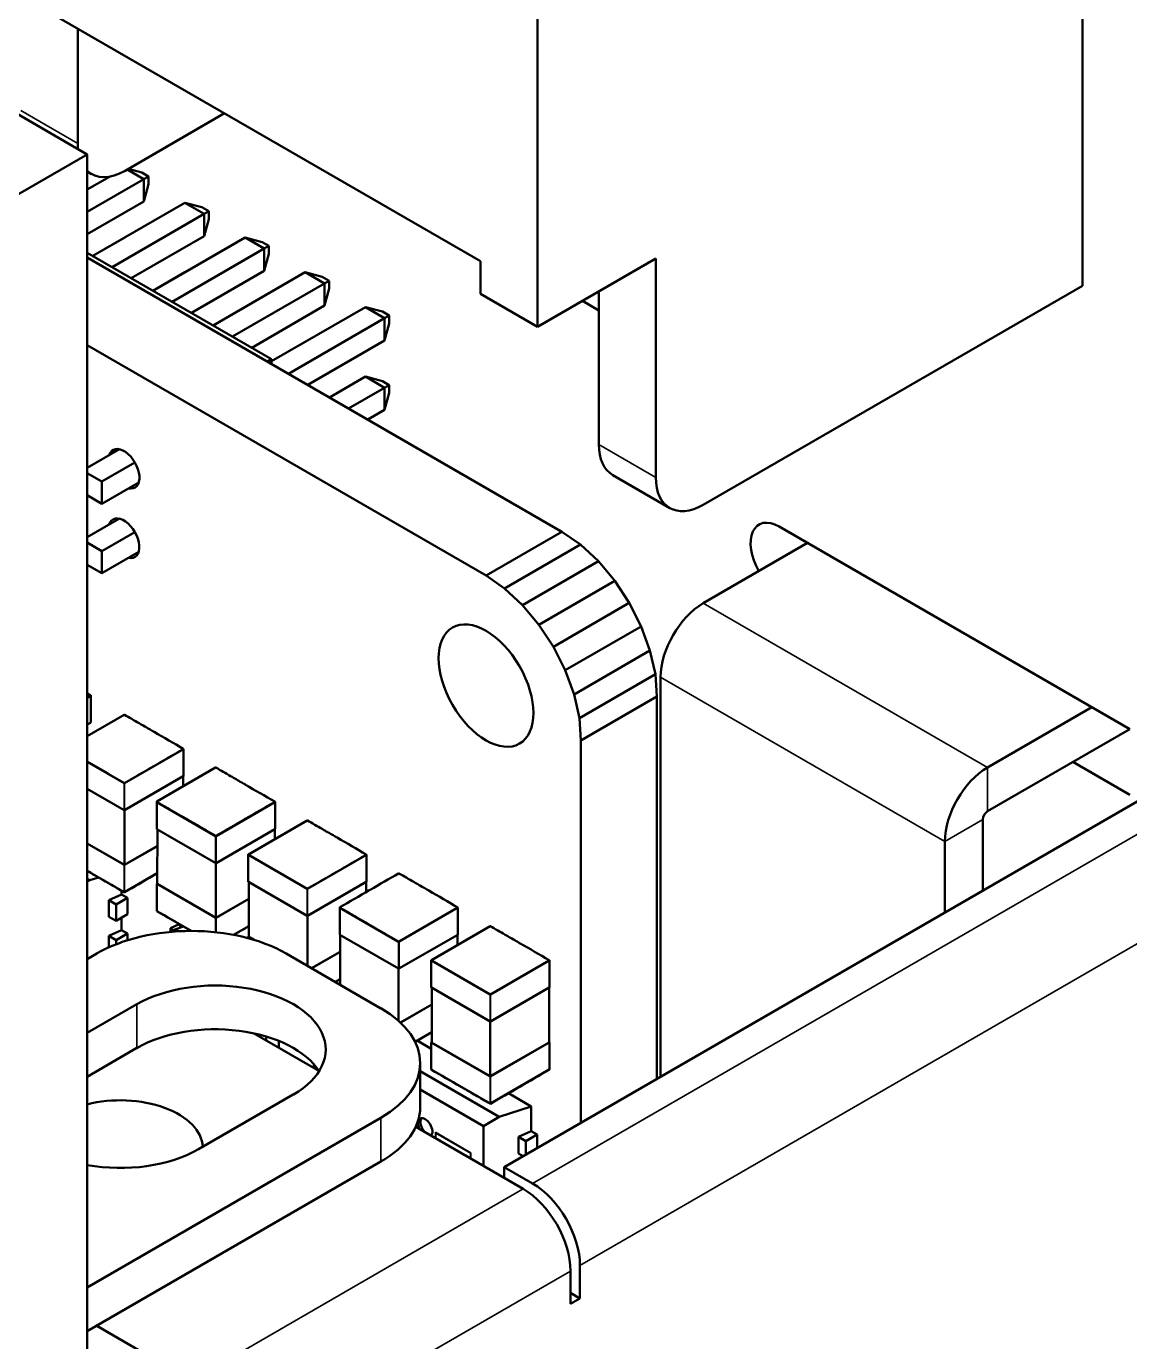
# Model space of a CAD drawing. Header units: millimetres. Extents: x 3100 to 5091, y 868 to 1900.
# Drawn here: x 4129.36 to 4145.82, y 1682.75 to 1702.37 of the extents above; entities that cross this region are included whole.
import ezdxf

# ---------------------------------------------------------------- set-up
doc = ezdxf.new("R2010")
doc.units = ezdxf.units.MM
doc.header["$LTSCALE"] = 1.8
doc.layers.add('외형선(ISO)', color=7, linetype='Continuous', lineweight=50)
doc.layers.add('좁은 외형선(ISO)', color=7, linetype='Continuous', lineweight=35)

msp = doc.modelspace()

# ---------------------------------------------------------------- linework, layer by layer
at = {"layer": '외형선(ISO)'}
for p, q in [((4145.114, 1709.929), (4145.114, 1698.498)), ((4136.982, 1697.886), (4136.982, 1705.234)), ((4136.133, 1698.866), (4128.355, 1703.356)), ((4130.123, 1700.621), (4130.123, 1702.336)), ((4127.646, 1701.969), (4130.264, 1700.458)), ((4132.315, 1701.07), (4130.83, 1700.213)), ((4130.264, 1700.458), (4129.133, 1699.805)), ((4130.264, 1700.458), (4130.264, 1681.76)), ((4130.878, 1700.24), (4131.079, 1700.187)), ((4130.33, 1700.163), (4130.264, 1700.201)), ((4130.264, 1699.932), (4130.597, 1700.124)), ((4131.111, 1700.089), (4130.264, 1699.6)), ((4130.863, 1700.232), (4131.111, 1700.089)), ((4131.079, 1700.187), (4131.18, 1700.128)), ((4131.18, 1700.128), (4131.111, 1700.089)), ((4131.111, 1700.089), (4131.111, 1699.757)), ((4131.18, 1700.012), (4131.18, 1700.128)), ((4131.111, 1699.757), (4131.18, 1700.012)), ((4130.264, 1699.268), (4131.111, 1699.757)), ((4130.348, 1698.943), (4131.722, 1699.736)), ((4131.722, 1699.736), (4132.009, 1699.57)), ((4131.722, 1699.736), (4131.977, 1699.668)), ((4131.977, 1699.668), (4132.078, 1699.61)), ((4132.009, 1699.57), (4130.635, 1698.777)), ((4132.078, 1699.61), (4132.009, 1699.57)), ((4132.009, 1699.57), (4132.009, 1699.238)), ((4132.009, 1699.238), (4132.078, 1699.493)), ((4132.078, 1699.493), (4132.078, 1699.61)), ((4130.348, 1698.943), (4130.824, 1699.218)), ((4130.824, 1699.218), (4130.824, 1699.218)), ((4130.824, 1699.218), (4130.824, 1699.218)), ((4130.923, 1698.611), (4132.009, 1699.238)), ((4131.246, 1698.424), (4132.62, 1699.218)), ((4132.62, 1699.218), (4132.907, 1699.052)), ((4132.62, 1699.218), (4132.875, 1699.149)), ((4132.875, 1699.149), (4132.976, 1699.091)), ((4132.976, 1699.091), (4132.907, 1699.052)), ((4132.976, 1698.975), (4132.976, 1699.091)), ((4130.264, 1698.991), (4133.015, 1697.402)), ((4137.349, 1694.829), (4130.264, 1698.919)), ((4132.907, 1699.052), (4131.533, 1698.258)), ((4132.907, 1699.052), (4132.907, 1698.72)), ((4132.907, 1698.72), (4132.976, 1698.975)), ((4136.133, 1698.376), (4136.133, 1698.866)), ((4138.75, 1698.906), (4136.982, 1697.886)), ((4138.75, 1695.64), (4138.75, 1698.906)), ((4131.246, 1698.424), (4131.722, 1698.699)), ((4131.722, 1698.699), (4131.722, 1698.699)), ((4131.722, 1698.699), (4131.722, 1698.699)), ((4131.821, 1698.092), (4132.907, 1698.72)), ((4132.144, 1697.906), (4133.518, 1698.699)), ((4133.518, 1698.699), (4133.805, 1698.533)), ((4133.518, 1698.699), (4133.773, 1698.631)), ((4133.805, 1698.533), (4132.431, 1697.74)), ((4133.773, 1698.631), (4133.874, 1698.572)), ((4133.874, 1698.572), (4133.805, 1698.533)), ((4133.805, 1698.533), (4133.805, 1698.201)), ((4133.874, 1698.456), (4133.874, 1698.572)), ((4145.114, 1698.498), (4139.457, 1695.232)), ((4133.805, 1698.201), (4133.874, 1698.456)), ((4136.982, 1697.886), (4136.133, 1698.376)), ((4137.901, 1696.13), (4137.901, 1698.417)), ((4132.144, 1697.906), (4132.62, 1698.181)), ((4132.62, 1698.181), (4132.62, 1698.18)), ((4132.62, 1698.181), (4132.62, 1698.181)), ((4132.719, 1697.574), (4133.805, 1698.201)), ((4133.015, 1697.371), (4134.416, 1698.18)), ((4134.416, 1698.18), (4134.671, 1698.112)), ((4134.416, 1698.18), (4134.703, 1698.014)), ((4134.671, 1698.112), (4134.772, 1698.054)), ((4137.654, 1698.274), (4137.901, 1698.131)), ((4134.703, 1698.014), (4133.268, 1697.185)), ((4134.772, 1698.054), (4134.703, 1698.014)), ((4134.703, 1698.014), (4134.703, 1697.682)), ((4134.703, 1697.682), (4134.772, 1697.937)), ((4134.772, 1698.054), (4134.772, 1697.937)), ((4136.216, 1694.175), (4130.264, 1697.61)), ((4133.015, 1697.372), (4133.518, 1697.662)), ((4133.518, 1697.662), (4133.518, 1697.662)), ((4133.518, 1697.662), (4133.518, 1697.662)), ((4133.555, 1697.019), (4134.703, 1697.682)), ((4133.015, 1697.402), (4132.953, 1697.366)), ((4133.015, 1697.402), (4133.015, 1697.331)), ((4133.878, 1696.833), (4134.416, 1697.143)), ((4134.416, 1697.143), (4134.671, 1697.075)), ((4134.416, 1697.143), (4134.703, 1696.977)), ((4134.703, 1696.977), (4134.165, 1696.667)), ((4134.671, 1697.075), (4134.772, 1697.017)), ((4134.772, 1697.017), (4134.703, 1696.977)), ((4134.703, 1696.977), (4134.703, 1696.646)), ((4134.772, 1697.017), (4134.772, 1696.901)), ((4134.703, 1696.646), (4134.772, 1696.901)), ((4134.453, 1696.501), (4134.703, 1696.646)), ((4130.264, 1695.783), (4130.746, 1696.061)), ((4130.976, 1695.862), (4130.483, 1695.577)), ((4130.264, 1695.703), (4130.483, 1695.577)), ((4130.483, 1695.577), (4130.483, 1695.246)), ((4130.483, 1695.246), (4131.033, 1695.563)), ((4138.957, 1695.183), (4138.108, 1695.673)), ((4130.264, 1695.372), (4130.483, 1695.246)), ((4130.264, 1694.746), (4130.745, 1695.024)), ((4130.976, 1694.825), (4130.483, 1694.541)), ((4137.349, 1694.829), (4136.216, 1694.175)), ((4137.627, 1694.637), (4137.349, 1694.829)), ((4140.588, 1694.906), (4145.821, 1691.885)), ((4130.264, 1694.667), (4130.483, 1694.541)), ((4137.627, 1694.637), (4136.493, 1693.983)), ((4137.893, 1694.39), (4137.627, 1694.637)), ((4139.457, 1693.763), (4141.012, 1694.661)), ((4130.483, 1694.541), (4130.483, 1694.209)), ((4130.483, 1694.209), (4131.033, 1694.527)), ((4137.893, 1694.39), (4136.76, 1693.736)), ((4138.139, 1694.096), (4137.893, 1694.39)), ((4130.264, 1694.335), (4130.483, 1694.209)), ((4136.493, 1693.983), (4136.216, 1694.175)), ((4136.76, 1693.736), (4136.493, 1693.983)), ((4138.139, 1694.096), (4137.006, 1693.442)), ((4138.354, 1693.768), (4138.139, 1694.096)), ((4138.354, 1693.768), (4137.221, 1693.114)), ((4138.531, 1693.417), (4138.354, 1693.768)), ((4137.006, 1693.442), (4136.76, 1693.736)), ((4137.221, 1693.114), (4137.006, 1693.442)), ((4138.531, 1693.417), (4137.398, 1692.763)), ((4138.662, 1693.058), (4138.531, 1693.417)), ((4137.398, 1692.763), (4137.221, 1693.114)), ((4138.662, 1693.058), (4137.529, 1692.403)), ((4138.743, 1692.703), (4138.662, 1693.058)), ((4137.529, 1692.403), (4137.398, 1692.763)), ((4138.743, 1692.703), (4137.61, 1692.049)), ((4138.763, 1692.371), (4138.743, 1692.703)), ((4138.82, 1686.7), (4138.82, 1692.66)), ((4137.61, 1692.049), (4137.529, 1692.403)), ((4130.264, 1692.353), (4130.317, 1692.384)), ((4130.319, 1691.986), (4130.319, 1692.386)), ((4138.763, 1692.371), (4137.63, 1691.717)), ((4138.763, 1686.667), (4138.763, 1692.371)), ((4143.699, 1691.313), (4145.255, 1692.211)), ((4130.816, 1692.1), (4130.264, 1691.781)), ((4137.63, 1691.717), (4137.61, 1692.049)), ((4130.316, 1691.981), (4130.264, 1691.952)), ((4147.942, 1691.966), (4136.487, 1685.353)), ((4143.699, 1690.66), (4145.821, 1691.885)), ((4137.63, 1686.013), (4137.63, 1691.717)), ((4130.823, 1691.079), (4131.7, 1691.585)), ((4131.702, 1691.187), (4131.702, 1691.587)), ((4130.264, 1691.398), (4130.816, 1691.079)), ((4132.181, 1691.311), (4131.305, 1690.805)), ((4145.821, 1690.905), (4144.972, 1691.395)), ((4131.699, 1691.183), (4130.822, 1690.676)), ((4131.697, 1691.031), (4131.697, 1691.181)), ((4130.817, 1690.676), (4130.264, 1690.996)), ((4130.82, 1690.676), (4130.82, 1689.86)), ((4131.303, 1690.399), (4131.303, 1690.802)), ((4131.305, 1690.797), (4132.181, 1690.29)), ((4132.188, 1690.29), (4133.065, 1690.797)), ((4133.067, 1690.399), (4133.067, 1690.799)), ((4133.546, 1690.523), (4132.67, 1690.017)), ((4143.629, 1689.476), (4143.629, 1690.537)), ((4132.182, 1689.888), (4131.306, 1690.395)), ((4131.312, 1690.391), (4131.311, 1689.576)), ((4133.064, 1690.394), (4132.187, 1689.888)), ((4133.062, 1690.243), (4133.062, 1690.393)), ((4130.82, 1689.86), (4130.264, 1690.181)), ((4131.312, 1690.144), (4130.82, 1689.86)), ((4143.063, 1689.149), (4143.063, 1690.211)), ((4132.185, 1689.887), (4132.185, 1689.072)), ((4132.668, 1689.61), (4132.668, 1690.013)), ((4132.67, 1690.008), (4133.546, 1689.502)), ((4133.553, 1689.502), (4134.43, 1690.008)), ((4134.432, 1689.61), (4134.432, 1690.01)), ((4130.816, 1689.454), (4130.264, 1689.773)), ((4130.264, 1689.653), (4130.302, 1689.632)), ((4130.302, 1689.632), (4130.432, 1689.674)), ((4131.311, 1689.736), (4130.823, 1689.454)), ((4130.302, 1689.632), (4130.264, 1689.61)), ((4130.778, 1689.474), (4130.778, 1689.418)), ((4131.303, 1689.574), (4131.303, 1689.171)), ((4131.305, 1689.579), (4131.311, 1689.582)), ((4131.308, 1689.578), (4131.311, 1689.58)), ((4132.185, 1689.072), (4131.308, 1689.578)), ((4133.547, 1689.1), (4132.671, 1689.606)), ((4132.677, 1689.603), (4132.676, 1688.788)), ((4134.429, 1689.606), (4133.552, 1689.1)), ((4134.427, 1689.453), (4134.427, 1689.604)), ((4134.427, 1689.451), (4134.427, 1689.451)), ((4130.778, 1689.418), (4130.587, 1689.332)), ((4130.587, 1689.332), (4130.587, 1689.087)), ((4130.696, 1689.27), (4130.587, 1689.332)), ((4130.696, 1689.27), (4130.866, 1689.368)), ((4130.696, 1689.27), (4130.696, 1689.025)), ((4130.866, 1689.368), (4130.778, 1689.419)), ((4130.866, 1689.368), (4130.866, 1689.123)), ((4132.677, 1689.356), (4132.185, 1689.072)), ((4130.696, 1689.025), (4130.587, 1689.087)), ((4130.696, 1689.025), (4130.866, 1689.123)), ((4130.778, 1689.072), (4130.778, 1688.888)), ((4131.818, 1688.875), (4131.304, 1689.172)), ((4133.55, 1689.099), (4133.55, 1688.355)), ((4134.033, 1688.822), (4134.033, 1689.222)), ((4134.034, 1689.22), (4134.911, 1688.714)), ((4135.795, 1689.224), (4134.918, 1688.718)), ((4135.797, 1688.822), (4135.797, 1689.225)), ((4130.587, 1688.802), (4130.778, 1688.888)), ((4130.778, 1688.888), (4130.866, 1688.837)), ((4131.506, 1688.917), (4131.626, 1688.969)), ((4131.506, 1688.917), (4131.506, 1688.861)), ((4131.555, 1688.88), (4131.506, 1688.917)), ((4131.537, 1688.864), (4131.574, 1688.897)), ((4131.704, 1688.939), (4131.574, 1688.897)), ((4131.574, 1688.897), (4131.622, 1688.869)), ((4131.677, 1688.93), (4131.626, 1688.969)), ((4131.706, 1688.94), (4131.706, 1688.94)), ((4132.676, 1688.948), (4132.449, 1688.817)), ((4136.276, 1688.946), (4135.4, 1688.44)), ((4130.587, 1688.802), (4130.587, 1688.63)), ((4130.587, 1688.802), (4130.696, 1688.739)), ((4130.696, 1688.739), (4130.866, 1688.837)), ((4130.696, 1688.739), (4130.696, 1688.675)), ((4130.866, 1688.837), (4130.866, 1688.735)), ((4132.462, 1688.814), (4132.455, 1688.818)), ((4132.668, 1688.786), (4132.668, 1688.766)), ((4132.67, 1688.79), (4132.676, 1688.794)), ((4132.673, 1688.79), (4132.676, 1688.792)), ((4132.76, 1688.74), (4132.673, 1688.79)), ((4134.035, 1688.818), (4134.912, 1688.312)), ((4134.038, 1688.073), (4134.038, 1688.816)), ((4134.917, 1688.312), (4135.794, 1688.818)), ((4135.788, 1688.814), (4135.788, 1688.664)), ((4130.264, 1688.455), (4130.406, 1688.537)), ((4134.648, 1687.72), (4133.234, 1688.537)), ((4134.038, 1688.565), (4133.611, 1688.319)), ((4134.911, 1687.533), (4134.911, 1688.312)), ((4135.398, 1688.034), (4135.398, 1688.437)), ((4135.4, 1688.432), (4136.276, 1687.925)), ((4136.283, 1687.925), (4137.16, 1688.432)), ((4137.162, 1688.033), (4137.162, 1688.434)), ((4134.038, 1688.157), (4133.965, 1688.115)), ((4136.277, 1687.523), (4135.401, 1688.029)), ((4135.407, 1688.026), (4135.406, 1687.211)), ((4137.159, 1688.029), (4136.282, 1687.523)), ((4137.157, 1687.213), (4137.157, 1688.028)), ((4130.264, 1687.353), (4131.007, 1687.782)), ((4135.407, 1687.779), (4134.938, 1687.509)), ((4136.28, 1687.522), (4136.28, 1686.707)), ((4132.748, 1687.348), (4133.72, 1686.787)), ((4135.406, 1687.367), (4135.157, 1687.223)), ((4131.007, 1687.129), (4130.264, 1686.7)), ((4133.122, 1687.234), (4133.122, 1687.132)), ((4135.398, 1687.118), (4135.187, 1687.24)), ((4135.398, 1687.209), (4135.398, 1686.806)), ((4135.4, 1687.213), (4135.406, 1687.217)), ((4135.403, 1687.213), (4135.406, 1687.215)), ((4136.28, 1686.707), (4135.403, 1687.213)), ((4137.157, 1687.213), (4136.28, 1686.707)), ((4137.157, 1687.215), (4137.159, 1687.213)), ((4137.162, 1687.209), (4137.161, 1686.809)), ((4135.234, 1686.904), (4135.234, 1686.251)), ((4133.646, 1686.885), (4133.646, 1686.829)), ((4135.234, 1686.783), (4136.414, 1686.102)), ((4136.276, 1686.301), (4135.399, 1686.807)), ((4137.16, 1686.807), (4136.283, 1686.301)), ((4136.176, 1685.964), (4135.234, 1686.508)), ((4133.34, 1686.434), (4131.926, 1685.618)), ((4136.89, 1686.256), (4136.55, 1686.453)), ((4136.414, 1686.102), (4136.89, 1686.256)), ((4136.89, 1686.256), (4136.89, 1685.888)), ((4130.264, 1683.556), (4134.648, 1686.087)), ((4135.166, 1685.952), (4136.77, 1685.026)), ((4136.414, 1686.102), (4136.176, 1685.964)), ((4136.176, 1685.964), (4136.176, 1685.369)), ((4136.89, 1685.888), (4136.7, 1685.802)), ((4136.7, 1685.802), (4136.7, 1685.557)), ((4136.808, 1685.739), (4136.7, 1685.802)), ((4136.808, 1685.739), (4136.978, 1685.838)), ((4136.808, 1685.739), (4136.808, 1685.538)), ((4136.978, 1685.838), (4136.89, 1685.889)), ((4136.978, 1685.838), (4136.978, 1685.636)), ((4136.77, 1685.516), (4136.7, 1685.557)), ((4130.264, 1682.903), (4134.648, 1685.434)), ((4136.487, 1685.189), (4136.487, 1685.353)), ((4136.487, 1685.353), (4136.911, 1685.108)), ((4137.477, 1683.311), (4137.477, 1683.801)), ((4137.618, 1683.883), (4137.618, 1683.393)), ((4137.618, 1683.393), (4137.477, 1683.475)), ((4137.618, 1683.393), (4137.477, 1683.311)), ((4130.406, 1682.985), (4131.82, 1682.168))]:
    msp.add_line(p, q, dxfattribs=at)
for centre, start, end in [((4130.314, 1692.386), 359.9906, 59.9722), ((4130.314, 1691.986), 300, 359.9906), ((4131.697, 1691.587), 359.9906, 59.9722), ((4131.697, 1691.187), 300, 359.9906), ((4130.82, 1690.681), 239.9906, 300), ((4133.062, 1690.799), 359.9906, 59.9722), ((4131.308, 1690.399), 179.9906, 239.9906), ((4133.062, 1690.399), 300, 359.9906), ((4132.185, 1689.892), 239.9906, 300), ((4134.427, 1690.01), 359.9906, 59.9722), ((4134.915, 1689.729), 60.0533, 119.9816), ((4130.82, 1689.456), 240.0185, 299.9373), ((4131.308, 1689.574), 120, 179.9906), ((4132.673, 1689.61), 179.9906, 239.9906), ((4134.427, 1689.61), 300, 359.9906), ((4133.55, 1689.104), 239.9906, 300), ((4134.038, 1689.222), 120.0626, 179.9906), ((4132.673, 1688.786), 120, 179.9906), ((4134.038, 1688.822), 179.9906, 239.9906), ((4135.792, 1688.822), 300, 359.9906), ((4134.915, 1688.316), 239.9906, 300), ((4137.157, 1688.434), 359.9906, 59.9722), ((4135.403, 1688.034), 179.9906, 239.9906), ((4137.157, 1688.033), 300, 359.9906), ((4136.28, 1687.527), 239.9906, 300), ((4135.403, 1687.209), 120, 179.9906), ((4137.157, 1687.209), 359.9906, 59.9906), ((4137.156, 1686.809), 300.0184, 359.9906), ((4136.28, 1686.303), 240.0185, 299.9373)]:
    msp.add_arc(centre, 0.005, start, end, dxfattribs=at)
for centre, major_axis, start_param, end_param in [((4130.83, 1701.029), (0.5, 0.866), 2.356194, 2.461982), ((4130.83, 1701.029), (-0.5, -0.866), 6.141288, 7.068583), ((4138.608, 1696.539), (-0.5, -0.866), 5.497787, 6.283185), ((4130.814, 1695.768), (0.163, -0.281), 5.796125, 9.909717), ((4139.457, 1696.049), (-0.5, -0.866), 5.497787, 7.068583), ((4130.813, 1694.731), (0.163, -0.281), 5.796125, 9.909717), ((4140.588, 1694.416), (-0.3, 0.52), 5.497787, 7.853982), ((4139.457, 1693.028), (0.45, 0.779), 0.785398, 2.356194), ((4143.699, 1690.578), (0.45, 0.779), 0.785398, 2.356194), ((4143.699, 1690.578), (0.05, 0.0866), 0.785398, 2.356194), ((4131.82, 1687.72), (2, 0), 0.785398, 2.356194), ((4132.174, 1687.108), (1.65, 0), 5.497787, 8.63938), ((4133.234, 1686.904), (2, 0), 5.497787, 7.068583), ((4132.174, 1686.455), (1.65, 0), 0.349938, 2.356194), ((4130.759, 1685.638), (1.23, 0), 0.022059, 1.985132), ((4133.234, 1686.251), (2, 0), 5.497787, 6.283185), ((4135.309, 1685.944), (0.075, -0.13), 0.133335, 4.579054), ((4135.344, 1685.964), (-0.075, 0.13), 0.237941, 2.008501), ((4135.344, 1685.964), (0.075, -0.13), 5.845481, 6.045244), ((4130.759, 1686.292), (-1.65, 0), 1.26612, 2.356194), ((4136.77, 1684.21), (-0.5, 0.866), 3.926991, 5.497787), ((4136.911, 1684.291), (0.5, -0.866), 0.785398, 2.356194)]:
    msp.add_ellipse(centre, major_axis=major_axis, ratio=0.57735, start_param=start_param, end_param=end_param, dxfattribs=at)
msp.add_ellipse((4136.216, 1692.534), major_axis=(0.5, -0.866), ratio=0.57735, dxfattribs=at)
for points in [[(4130.264, 1692.42), (4130.282, 1692.41), (4130.299, 1692.4), (4130.316, 1692.39)], [(4130.82, 1692.099), (4130.819, 1692.1), (4130.817, 1692.1), (4130.816, 1692.1)], [(4132.185, 1691.311), (4132.184, 1691.312), (4132.182, 1691.312), (4132.181, 1691.311)], [(4133.55, 1690.523), (4133.549, 1690.523), (4133.547, 1690.523), (4133.546, 1690.523)], [(4135.795, 1689.224), (4135.796, 1689.225), (4135.797, 1689.225), (4135.797, 1689.225)], [(4136.28, 1688.946), (4136.279, 1688.946), (4136.277, 1688.947), (4136.276, 1688.946)]]:
    msp.add_open_spline(points, degree=3, dxfattribs=at)
for points, knots in [([(4130.82, 1692.099), (4130.893, 1692.057), (4130.966, 1692.015), (4131.095, 1691.941), (4131.15, 1691.909), (4131.215, 1691.871), (4131.225, 1691.865), (4131.24, 1691.857), (4131.245, 1691.854), (4131.255, 1691.848), (4131.259, 1691.846), (4131.409, 1691.759), (4131.554, 1691.675), (4131.699, 1691.591)], [0, 0, 0, 0, 0.0310884, 0.0310884, 0.0544048, 0.0544048, 0.0587766, 0.0587766, 0.0608259, 0.0608259, 0.0628111, 0.0628111, 0.1243539, 0.1243539, 0.1243539, 0.1243539]), ([(4132.185, 1691.311), (4132.258, 1691.269), (4132.331, 1691.226), (4132.46, 1691.152), (4132.515, 1691.121), (4132.58, 1691.083), (4132.59, 1691.077), (4132.605, 1691.068), (4132.61, 1691.066), (4132.62, 1691.06), (4132.624, 1691.057), (4132.774, 1690.971), (4132.919, 1690.887), (4133.064, 1690.803)], [0, 0, 0, 0, 0.0310884, 0.0310884, 0.0544048, 0.0544048, 0.0587766, 0.0587766, 0.0608259, 0.0608259, 0.0628111, 0.0628111, 0.1243539, 0.1243539, 0.1243539, 0.1243539]), ([(4131.305, 1690.805), (4131.303, 1690.804), (4131.303, 1690.803), (4131.303, 1690.801), (4131.303, 1690.801), (4131.303, 1690.8), (4131.304, 1690.799), (4131.304, 1690.799), (4131.304, 1690.798), (4131.304, 1690.798), (4131.304, 1690.798), (4131.304, 1690.798), (4131.304, 1690.797), (4131.304, 1690.797), (4131.304, 1690.797), (4131.304, 1690.797), (4131.304, 1690.797), (4131.304, 1690.797), (4131.304, 1690.797), (4131.304, 1690.797), (4131.304, 1690.797), (4131.305, 1690.797)], [0.0000000028, 0.0000000028, 0.0000000028, 0.0000000028, 0.0004738719, 0.0004738719, 0.0004738719, 0.0007108064, 0.0007108064, 0.0007108064, 0.0008292737, 0.0008292737, 0.0008292737, 0.0008885073, 0.0008885073, 0.0008885073, 0.0009181242, 0.0009181242, 0.0009181242, 0.0009329326, 0.0009329326, 0.0009329326, 0.000947741, 0.000947741, 0.000947741, 0.000947741]), ([(4133.55, 1690.523), (4133.623, 1690.48), (4133.696, 1690.438), (4133.825, 1690.364), (4133.88, 1690.332), (4133.945, 1690.295), (4133.955, 1690.289), (4133.97, 1690.28), (4133.975, 1690.277), (4133.985, 1690.272), (4133.989, 1690.269), (4134.139, 1690.183), (4134.284, 1690.099), (4134.429, 1690.015)], [0, 0, 0, 0, 0.0310884, 0.0310884, 0.0544048, 0.0544048, 0.0587766, 0.0587766, 0.0608259, 0.0608259, 0.0628111, 0.0628111, 0.1243539, 0.1243539, 0.1243539, 0.1243539]), ([(4132.67, 1690.017), (4132.668, 1690.016), (4132.668, 1690.014), (4132.668, 1690.013), (4132.668, 1690.012), (4132.668, 1690.011), (4132.669, 1690.011), (4132.669, 1690.01), (4132.669, 1690.01), (4132.669, 1690.01), (4132.669, 1690.009), (4132.669, 1690.009), (4132.669, 1690.009), (4132.669, 1690.009), (4132.669, 1690.009), (4132.669, 1690.009), (4132.669, 1690.009), (4132.669, 1690.009), (4132.669, 1690.009), (4132.669, 1690.009), (4132.669, 1690.009), (4132.67, 1690.008)], [0.0000000028, 0.0000000028, 0.0000000028, 0.0000000028, 0.0004738719, 0.0004738719, 0.0004738719, 0.0007108064, 0.0007108064, 0.0007108064, 0.0008292737, 0.0008292737, 0.0008292737, 0.0008885073, 0.0008885073, 0.0008885073, 0.0009181242, 0.0009181242, 0.0009181242, 0.0009329326, 0.0009329326, 0.0009329326, 0.000947741, 0.000947741, 0.000947741, 0.000947741]), ([(4130.817, 1689.452), (4130.744, 1689.494), (4130.671, 1689.536), (4130.542, 1689.61), (4130.487, 1689.642), (4130.422, 1689.68), (4130.412, 1689.686), (4130.397, 1689.694), (4130.392, 1689.697), (4130.382, 1689.703), (4130.378, 1689.705), (4130.337, 1689.729), (4130.301, 1689.75), (4130.264, 1689.771)], [0, 0, 0, 0, 0.03108835, 0.03108835, 0.05440463, 0.05440463, 0.05877643, 0.05877643, 0.06082571, 0.06082571, 0.06281096, 0.06281096, 0.0781672, 0.0781672, 0.0781672, 0.0781672]), ([(4131.311, 1689.734), (4131.294, 1689.724), (4131.278, 1689.714), (4131.256, 1689.702), (4131.251, 1689.699), (4131.105, 1689.615), (4130.964, 1689.533), (4130.822, 1689.452)], [0.05479997, 0.05479997, 0.05479997, 0.05479997, 0.06200025, 0.06200025, 0.06393776, 0.06393776, 0.1240006, 0.1240006, 0.1240006, 0.1240006]), ([(4134.035, 1689.227), (4134.182, 1689.311), (4134.328, 1689.396), (4134.478, 1689.483), (4134.483, 1689.485), (4134.629, 1689.57), (4134.771, 1689.651), (4134.912, 1689.733)], [0, 0, 0, 0, 0.0620003, 0.0620003, 0.0639378, 0.0639378, 0.1240006, 0.1240006, 0.1240006, 0.1240006]), ([(4134.917, 1689.733), (4134.991, 1689.691), (4135.064, 1689.648), (4135.192, 1689.574), (4135.247, 1689.543), (4135.312, 1689.505), (4135.323, 1689.499), (4135.338, 1689.49), (4135.343, 1689.488), (4135.352, 1689.482), (4135.357, 1689.479), (4135.506, 1689.393), (4135.652, 1689.309), (4135.797, 1689.225)], [0, 0, 0, 0, 0.0310884, 0.0310884, 0.0544047, 0.0544047, 0.0587765, 0.0587765, 0.0608258, 0.0608258, 0.0628111, 0.0628111, 0.1243538, 0.1243538, 0.1243538, 0.1243538]), ([(4131.304, 1689.172), (4131.304, 1689.172), (4131.304, 1689.172), (4131.304, 1689.172), (4131.303, 1689.172), (4131.303, 1689.171), (4131.303, 1689.171)], [-0.0000046349, -0.0000046349, -0.0000046349, -0.0000046349, 0.0000103556, 0.0000103556, 0.0000103556, 0.000523646, 0.000523646, 0.000523646, 0.000523646]), ([(4131.815, 1688.875), (4131.809, 1688.879), (4131.803, 1688.882), (4131.787, 1688.891), (4131.777, 1688.897), (4131.762, 1688.906), (4131.757, 1688.909), (4131.747, 1688.914), (4131.743, 1688.917), (4131.593, 1689.003), (4131.448, 1689.087), (4131.303, 1689.171)], [0.05191787, 0.05191787, 0.05191787, 0.05191787, 0.05440463, 0.05440463, 0.05877643, 0.05877643, 0.06082571, 0.06082571, 0.06281096, 0.06281096, 0.12435351, 0.12435351, 0.12435351, 0.12435351]), ([(4132.676, 1688.946), (4132.659, 1688.936), (4132.643, 1688.926), (4132.621, 1688.914), (4132.616, 1688.911), (4132.559, 1688.878), (4132.505, 1688.847), (4132.452, 1688.816)], [0.05480035, 0.05480035, 0.05480035, 0.05480035, 0.06200025, 0.06200025, 0.06393776, 0.06393776, 0.08655749, 0.08655749, 0.08655749, 0.08655749]), ([(4136.28, 1688.946), (4136.353, 1688.904), (4136.426, 1688.861), (4136.555, 1688.787), (4136.61, 1688.756), (4136.675, 1688.718), (4136.685, 1688.712), (4136.7, 1688.703), (4136.705, 1688.7), (4136.715, 1688.695), (4136.719, 1688.692), (4136.869, 1688.606), (4137.014, 1688.522), (4137.159, 1688.438)], [0, 0, 0, 0, 0.0310884, 0.0310884, 0.0544048, 0.0544048, 0.0587766, 0.0587766, 0.0608259, 0.0608259, 0.0628111, 0.0628111, 0.1243539, 0.1243539, 0.1243539, 0.1243539]), ([(4134.911, 1688.714), (4134.911, 1688.714), (4134.911, 1688.714), (4134.911, 1688.714), (4134.913, 1688.715), (4134.916, 1688.717), (4134.918, 1688.718)], [-0.0000046349, -0.0000046349, -0.0000046349, -0.0000046349, 0.0000103556, 0.0000103556, 0.0000103556, 0.0009547571, 0.0009547571, 0.0009547571, 0.0009547571]), ([(4135.4, 1688.44), (4135.398, 1688.439), (4135.398, 1688.438), (4135.398, 1688.436), (4135.398, 1688.435), (4135.398, 1688.435), (4135.399, 1688.434), (4135.399, 1688.434), (4135.399, 1688.433), (4135.399, 1688.433), (4135.399, 1688.433), (4135.399, 1688.432), (4135.399, 1688.432), (4135.399, 1688.432), (4135.399, 1688.432), (4135.399, 1688.432), (4135.399, 1688.432), (4135.399, 1688.432), (4135.399, 1688.432), (4135.399, 1688.432), (4135.399, 1688.432), (4135.4, 1688.432)], [0.0000000028, 0.0000000028, 0.0000000028, 0.0000000028, 0.0004738719, 0.0004738719, 0.0004738719, 0.0007108064, 0.0007108064, 0.0007108064, 0.0008292737, 0.0008292737, 0.0008292737, 0.0008885073, 0.0008885073, 0.0008885073, 0.0009181242, 0.0009181242, 0.0009181242, 0.0009329326, 0.0009329326, 0.0009329326, 0.000947741, 0.000947741, 0.000947741, 0.000947741]), ([(4134.038, 1688.155), (4134.022, 1688.146), (4134.006, 1688.137), (4133.986, 1688.125), (4133.981, 1688.123), (4133.973, 1688.118), (4133.97, 1688.116), (4133.967, 1688.114)], [0.05531646, 0.05531646, 0.05531646, 0.05531646, 0.06200025, 0.06200025, 0.06393776, 0.06393776, 0.06537123, 0.06537123, 0.06537123, 0.06537123]), ([(4135.399, 1686.807), (4135.399, 1686.807), (4135.399, 1686.807), (4135.399, 1686.807), (4135.398, 1686.807), (4135.398, 1686.806), (4135.398, 1686.806)], [-0.0000046349, -0.0000046349, -0.0000046349, -0.0000046349, 0.0000103556, 0.0000103556, 0.0000103556, 0.000523646, 0.000523646, 0.000523646, 0.000523646]), ([(4136.277, 1686.298), (4136.204, 1686.341), (4136.131, 1686.383), (4136.002, 1686.457), (4135.947, 1686.488), (4135.882, 1686.526), (4135.872, 1686.532), (4135.857, 1686.541), (4135.852, 1686.544), (4135.842, 1686.549), (4135.838, 1686.552), (4135.688, 1686.638), (4135.543, 1686.722), (4135.398, 1686.806)], [0, 0, 0, 0, 0.0310883, 0.0310883, 0.0544046, 0.0544046, 0.0587764, 0.0587764, 0.0608257, 0.0608257, 0.062811, 0.062811, 0.1243535, 0.1243535, 0.1243535, 0.1243535]), ([(4137.159, 1686.805), (4137.013, 1686.72), (4136.867, 1686.635), (4136.716, 1686.548), (4136.711, 1686.546), (4136.565, 1686.461), (4136.424, 1686.38), (4136.282, 1686.298)], [0, 0, 0, 0, 0.0620003, 0.0620003, 0.0639378, 0.0639378, 0.1240006, 0.1240006, 0.1240006, 0.1240006])]:
    msp.add_open_spline(points, degree=3, knots=knots, dxfattribs=at)
at = {"layer": '좁은 외형선(ISO)'}
for p, q in [((4130.123, 1700.621), (4129.274, 1701.111)), ((4138.75, 1695.64), (4137.901, 1696.13)), ((4139.457, 1693.763), (4143.699, 1691.313)), ((4138.82, 1692.66), (4143.063, 1690.211)), ((4130.317, 1692.384), (4130.317, 1691.984)), ((4130.317, 1691.984), (4130.264, 1691.953)), ((4148.366, 1691.721), (4136.911, 1685.108)), ((4131.7, 1691.585), (4131.7, 1691.185)), ((4143.699, 1691.313), (4143.699, 1690.66)), ((4130.816, 1691.079), (4130.816, 1690.679)), ((4131.7, 1691.185), (4130.823, 1690.679)), ((4130.823, 1690.679), (4130.823, 1691.079)), ((4130.816, 1690.679), (4130.264, 1690.998)), ((4131.304, 1690.397), (4131.305, 1690.797)), ((4133.065, 1690.797), (4133.065, 1690.397)), ((4137.618, 1683.883), (4149.073, 1690.497)), ((4143.063, 1690.211), (4143.629, 1690.537)), ((4132.181, 1689.89), (4131.304, 1690.397)), ((4132.181, 1690.29), (4132.181, 1689.89)), ((4133.065, 1690.397), (4132.188, 1689.89)), ((4132.188, 1689.89), (4132.188, 1690.29)), ((4130.264, 1690.173), (4130.816, 1689.854)), ((4130.823, 1689.854), (4131.312, 1690.136)), ((4130.816, 1689.854), (4130.816, 1689.454)), ((4130.823, 1689.454), (4130.823, 1689.854)), ((4132.669, 1689.608), (4132.67, 1690.008)), ((4134.43, 1690.008), (4134.43, 1689.608)), ((4131.304, 1689.172), (4131.304, 1689.572)), ((4131.304, 1689.572), (4132.181, 1689.066)), ((4133.546, 1689.102), (4132.669, 1689.608)), ((4133.546, 1689.502), (4133.546, 1689.102)), ((4134.43, 1689.608), (4133.553, 1689.102)), ((4133.553, 1689.102), (4133.553, 1689.502)), ((4132.188, 1689.066), (4132.677, 1689.348)), ((4132.181, 1689.066), (4132.181, 1688.856)), ((4132.188, 1688.855), (4132.188, 1689.066)), ((4134.034, 1688.82), (4134.034, 1689.22)), ((4135.795, 1689.224), (4135.795, 1688.82)), ((4132.669, 1688.766), (4132.669, 1688.784)), ((4132.669, 1688.784), (4132.73, 1688.749)), ((4134.911, 1688.314), (4134.034, 1688.82)), ((4134.911, 1688.714), (4134.911, 1688.314)), ((4135.795, 1688.82), (4134.918, 1688.314)), ((4134.918, 1688.314), (4134.918, 1688.718)), ((4133.619, 1688.315), (4134.038, 1688.557)), ((4135.399, 1688.032), (4135.4, 1688.432)), ((4137.16, 1688.432), (4137.16, 1688.031)), ((4136.276, 1687.525), (4135.399, 1688.032)), ((4136.276, 1687.925), (4136.276, 1687.525)), ((4137.16, 1688.031), (4136.283, 1687.525)), ((4136.283, 1687.525), (4136.283, 1687.925)), ((4131.007, 1687.782), (4131.007, 1687.129)), ((4134.943, 1687.504), (4135.407, 1687.771)), ((4132.931, 1687.301), (4132.931, 1687.242)), ((4132.938, 1687.299), (4132.938, 1687.238)), ((4135.399, 1686.807), (4135.399, 1687.207)), ((4135.399, 1687.207), (4136.276, 1686.701)), ((4136.283, 1686.701), (4137.16, 1687.207)), ((4137.16, 1687.207), (4137.16, 1686.807)), ((4136.276, 1686.701), (4136.276, 1686.301)), ((4136.283, 1686.301), (4136.283, 1686.701)), ((4134.648, 1686.087), (4134.648, 1685.434)), ((4135.461, 1685.782), (4135.461, 1685.872)), ((4135.461, 1685.872), (4135.991, 1685.565)), ((4135.468, 1685.778), (4135.468, 1685.859)), ((4135.468, 1685.859), (4135.984, 1685.561)), ((4135.984, 1685.561), (4135.984, 1685.48)), ((4135.991, 1685.565), (4135.991, 1685.476)), ((4136.77, 1685.026), (4131.82, 1682.168)), ((4132.527, 1680.944), (4137.477, 1683.801))]:
    msp.add_line(p, q, dxfattribs=at)
for centre, major_axis, ratio, start_param, end_param in [((3955.781, 1387.158), (170.559, 307.488), 0.816532, 6.26727, 6.267468), ((3956.244, 1589.442), (301.967, 175.754), 0.004955, 0.953533, 0.953733), ((4130.314, 1692.386), (0.005, 0), 0.57746, 5.497882, 6.283185), ((3957.164, 1386.359), (170.559, 307.488), 0.816532, 6.26727, 6.27081), ((4130.314, 1691.986), (0.0025, -0.00433), 0.57735, 0, 0.785208), ((4130.314, 1691.986), (0.005, 0), 0.57746, 5.497882, 6.283185), ((3957.626, 1588.643), (301.967, 175.754), 0.004955, 0.953533, 0.957082), ((4131.697, 1691.587), (0.005, 0), 0.57746, 5.497882, 6.283185), ((4304.592, 1589.826), (302.247, -175.084), 0.001809, 2.184368, 2.186616), ((3958.529, 1385.571), (170.559, 307.488), 0.816532, 6.26727, 6.27081), ((4130.82, 1691.081), (0.005, 0), 0.57746, 3.927086, 5.498229), ((4131.697, 1691.187), (0.0025, -0.00433), 0.57735, 0, 0.785208), ((4131.697, 1691.187), (0.005, 0), 0.57746, 5.497882, 6.283185), ((4130.82, 1690.681), (0.005, 0), 0.57746, 3.927086, 5.497882), ((4130.82, 1690.681), (-0.0025, -0.00433), 0.577241, 5.497882, 6.283185), ((4130.82, 1690.681), (0.0025, -0.00433), 0.57735, 0, 0.785208), ((4305.957, 1589.037), (302.247, -175.084), 0.001809, 2.184368, 2.187932), ((3958.991, 1587.855), (301.967, 175.754), 0.004955, 0.953533, 0.957082), ((4133.062, 1690.799), (0.005, 0), 0.57746, 5.497882, 6.283185), ((3959.894, 1384.782), (170.559, 307.488), 0.816532, 6.26727, 6.27081), ((4131.308, 1690.399), (-0.005, 0), 0.57746, 0, 0.785493), ((4131.308, 1690.399), (-0.0025, -0.00433), 0.577241, 5.497882, 6.283185), ((4132.185, 1690.292), (0.005, 0), 0.57746, 3.927086, 5.498229), ((4133.062, 1690.399), (0.0025, -0.00433), 0.57735, 0, 0.785208), ((4133.062, 1690.399), (0.005, 0), 0.57746, 5.497882, 6.283185), ((4130.82, 1689.856), (0.0025, 0.00433), 0.577241, 0.785493, 2.356289), ((4130.82, 1689.856), (-0.005, 0), 0.57746, 0.785493, 2.356289), ((4130.82, 1689.856), (0.0025, -0.00433), 0.57735, 0.785208, 2.356005), ((4132.185, 1689.892), (0.005, 0), 0.57746, 3.927086, 5.497882), ((4132.185, 1689.892), (-0.0025, -0.00433), 0.577241, 5.497882, 6.283185), ((4132.185, 1689.892), (0.0025, -0.00433), 0.57735, 0, 0.785208), ((4307.322, 1588.249), (302.247, -175.084), 0.001809, 2.184368, 2.187932), ((3960.356, 1587.067), (301.967, 175.754), 0.004955, 0.953533, 0.957082), ((4134.427, 1690.01), (0.005, 0), 0.57746, 5.497882, 6.283185), ((4308.205, 1389.282), (-174.344, 299.843), 0.816496, 6.278891, 6.282466), ((3947.588, 1378.241), (199.56, 303.969), 0.816131, 0.044965, 0.048389), ((4130.82, 1689.456), (-0.005, 0), 0.57746, 0.785245, 2.356289), ((4131.308, 1689.574), (-0.005, 0), 0.57746, 0, 0.785493), ((4131.308, 1689.574), (0.0025, 0.00433), 0.577241, 0.785493, 2.356289), ((4131.308, 1689.574), (-0.0025, 0.00433), 0.57735, 5.497597, 6.283185), ((4132.673, 1689.61), (-0.005, 0), 0.57746, 0, 0.785493), ((4132.673, 1689.61), (-0.0025, -0.00433), 0.577241, 5.497882, 6.283185), ((4133.55, 1689.504), (0.005, 0), 0.57746, 3.927086, 5.498229), ((4134.427, 1689.61), (0.0025, -0.00433), 0.57735, 0, 0.785208), ((4134.427, 1689.61), (0.005, 0), 0.57746, 5.497882, 6.283185), ((4132.185, 1689.068), (0.0025, 0.00433), 0.577241, 0.785493, 2.356289), ((4132.185, 1689.068), (-0.005, 0), 0.57746, 0.785493, 2.356289), ((4132.185, 1689.068), (0.0025, -0.00433), 0.57735, 0.785208, 2.356005), ((4133.55, 1689.104), (0.005, 0), 0.57746, 3.927086, 5.497882), ((4133.55, 1689.104), (-0.0025, -0.00433), 0.577241, 5.497882, 6.283185), ((4133.55, 1689.104), (0.0025, -0.00433), 0.57735, 0, 0.785208), ((4134.038, 1689.222), (-0.005, 0), 0.57746, 0, 0.785741), ((4308.695, 1588.142), (-301.917, 174.498), 0.000419, 5.325944, 5.329515), ((3962.624, 1383.205), (170.559, 307.488), 0.816532, 6.26727, 6.27081), ((4132.673, 1688.786), (-0.005, 0), 0.57746, 0, 0.785493), ((4132.673, 1688.786), (0.0025, 0.00433), 0.577241, 0.785493, 2.356289), ((4132.673, 1688.786), (-0.0025, 0.00433), 0.57735, 5.497597, 6.283185), ((4134.038, 1688.822), (-0.005, 0), 0.57746, 0, 0.785493), ((4134.038, 1688.822), (-0.0025, -0.00433), 0.577241, 5.497882, 6.283185), ((4135.792, 1688.822), (0.0025, -0.00433), 0.57735, 0, 0.785209), ((4135.792, 1688.822), (0.005, 0), 0.57746, 5.497882, 6.283185), ((4134.915, 1688.316), (0.005, 0), 0.57746, 3.927086, 5.497882), ((4134.915, 1688.316), (-0.0025, -0.00433), 0.577241, 5.497882, 6.283185), ((4134.915, 1688.316), (0.0025, -0.00433), 0.57735, 0, 0.785209), ((4310.052, 1586.672), (302.247, -175.084), 0.001809, 2.184368, 2.187932), ((3963.086, 1585.49), (301.967, 175.754), 0.004955, 0.953533, 0.957082), ((4137.157, 1688.434), (0.005, 0), 0.57746, 5.497882, 6.283185), ((4135.403, 1688.034), (-0.005, 0), 0.57746, 0, 0.785493), ((4135.403, 1688.034), (-0.0025, -0.00433), 0.577241, 5.497882, 6.283185), ((4136.28, 1687.927), (0.005, 0), 0.57746, 3.927086, 5.498229), ((4137.157, 1688.033), (0.0025, -0.00433), 0.57735, 0, 0.785208), ((4137.157, 1688.033), (0.005, 0), 0.57746, 5.497882, 6.283185), ((4136.28, 1687.527), (0.005, 0), 0.57746, 3.927086, 5.497882), ((4136.28, 1687.527), (-0.0025, -0.00433), 0.577241, 5.497882, 6.283185), ((4136.28, 1687.527), (0.0025, -0.00433), 0.57735, 0, 0.785208), ((4135.403, 1687.209), (-0.005, 0), 0.57746, 0, 0.785493), ((4135.403, 1687.209), (0.0025, 0.00433), 0.577241, 0.785493, 2.356289), ((4135.403, 1687.209), (-0.0025, 0.00433), 0.57735, 5.497597, 6.283185), ((4137.157, 1687.209), (0.0025, 0.00433), 0.577241, 0, 0.785493), ((4137.157, 1687.209), (-0.0025, 0.00433), 0.57735, 3.926801, 5.497597), ((4137.157, 1687.209), (0.005, 0), 0.57746, 5.497882, 6.283185), ((4136.28, 1686.703), (0.0025, 0.00433), 0.577241, 0.785493, 2.356289), ((4136.28, 1686.703), (0.0025, -0.00433), 0.57735, 0.785208, 2.356005), ((4137.156, 1686.809), (0.005, 0), 0.57746, 5.497567, 6.283185), ((4136.28, 1686.703), (-0.005, 0), 0.57746, 0.785493, 2.356289), ((4136.28, 1686.303), (-0.005, 0), 0.57746, 0.785245, 2.356289)]:
    msp.add_ellipse(centre, major_axis=major_axis, ratio=ratio, start_param=start_param, end_param=end_param, dxfattribs=at)
for points in [[(4130.314, 1692.39), (4130.315, 1692.39), (4130.315, 1692.39), (4130.316, 1692.39)], [(4130.317, 1692.384), (4130.317, 1692.386), (4130.315, 1692.389), (4130.314, 1692.39)], [(4131.697, 1691.591), (4131.698, 1691.592), (4131.698, 1691.592), (4131.699, 1691.591)], [(4131.7, 1691.585), (4131.7, 1691.587), (4131.698, 1691.59), (4131.697, 1691.591)], [(4130.816, 1691.079), (4130.816, 1691.081), (4130.818, 1691.084), (4130.82, 1691.085)], [(4130.82, 1691.085), (4130.822, 1691.084), (4130.823, 1691.081), (4130.823, 1691.079)], [(4133.062, 1690.803), (4133.063, 1690.803), (4133.063, 1690.803), (4133.064, 1690.803)], [(4133.065, 1690.797), (4133.065, 1690.799), (4133.063, 1690.802), (4133.062, 1690.803)], [(4132.181, 1690.29), (4132.181, 1690.292), (4132.183, 1690.296), (4132.185, 1690.297)], [(4132.185, 1690.297), (4132.187, 1690.296), (4132.188, 1690.292), (4132.188, 1690.29)], [(4134.427, 1690.014), (4134.428, 1690.015), (4134.428, 1690.015), (4134.429, 1690.014)], [(4134.43, 1690.008), (4134.43, 1690.01), (4134.428, 1690.013), (4134.427, 1690.014)], [(4134.915, 1689.733), (4134.914, 1689.733), (4134.913, 1689.733), (4134.912, 1689.733)], [(4134.917, 1689.733), (4134.917, 1689.733), (4134.916, 1689.733), (4134.915, 1689.733)], [(4130.817, 1689.452), (4130.817, 1689.452), (4130.816, 1689.453), (4130.816, 1689.454)], [(4130.823, 1689.454), (4130.823, 1689.453), (4130.823, 1689.452), (4130.822, 1689.452)], [(4133.546, 1689.502), (4133.546, 1689.504), (4133.548, 1689.507), (4133.55, 1689.508)], [(4133.55, 1689.508), (4133.552, 1689.507), (4133.553, 1689.504), (4133.553, 1689.502)], [(4134.038, 1689.226), (4134.036, 1689.225), (4134.034, 1689.222), (4134.034, 1689.22)], [(4134.036, 1689.226), (4134.036, 1689.227), (4134.037, 1689.227), (4134.038, 1689.226)], [(4137.157, 1688.438), (4137.158, 1688.438), (4137.158, 1688.438), (4137.159, 1688.438)], [(4137.16, 1688.432), (4137.16, 1688.433), (4137.158, 1688.437), (4137.157, 1688.438)], [(4136.276, 1687.925), (4136.276, 1687.927), (4136.278, 1687.93), (4136.28, 1687.931)], [(4136.28, 1687.931), (4136.282, 1687.93), (4136.283, 1687.927), (4136.283, 1687.925)], [(4137.159, 1686.805), (4137.16, 1686.805), (4137.16, 1686.806), (4137.16, 1686.807)], [(4136.277, 1686.298), (4136.277, 1686.299), (4136.276, 1686.3), (4136.276, 1686.301)], [(4136.283, 1686.301), (4136.283, 1686.3), (4136.283, 1686.299), (4136.282, 1686.298)]]:
    msp.add_open_spline(points, degree=3, dxfattribs=at)

doc.saveas('drawing.dxf')
